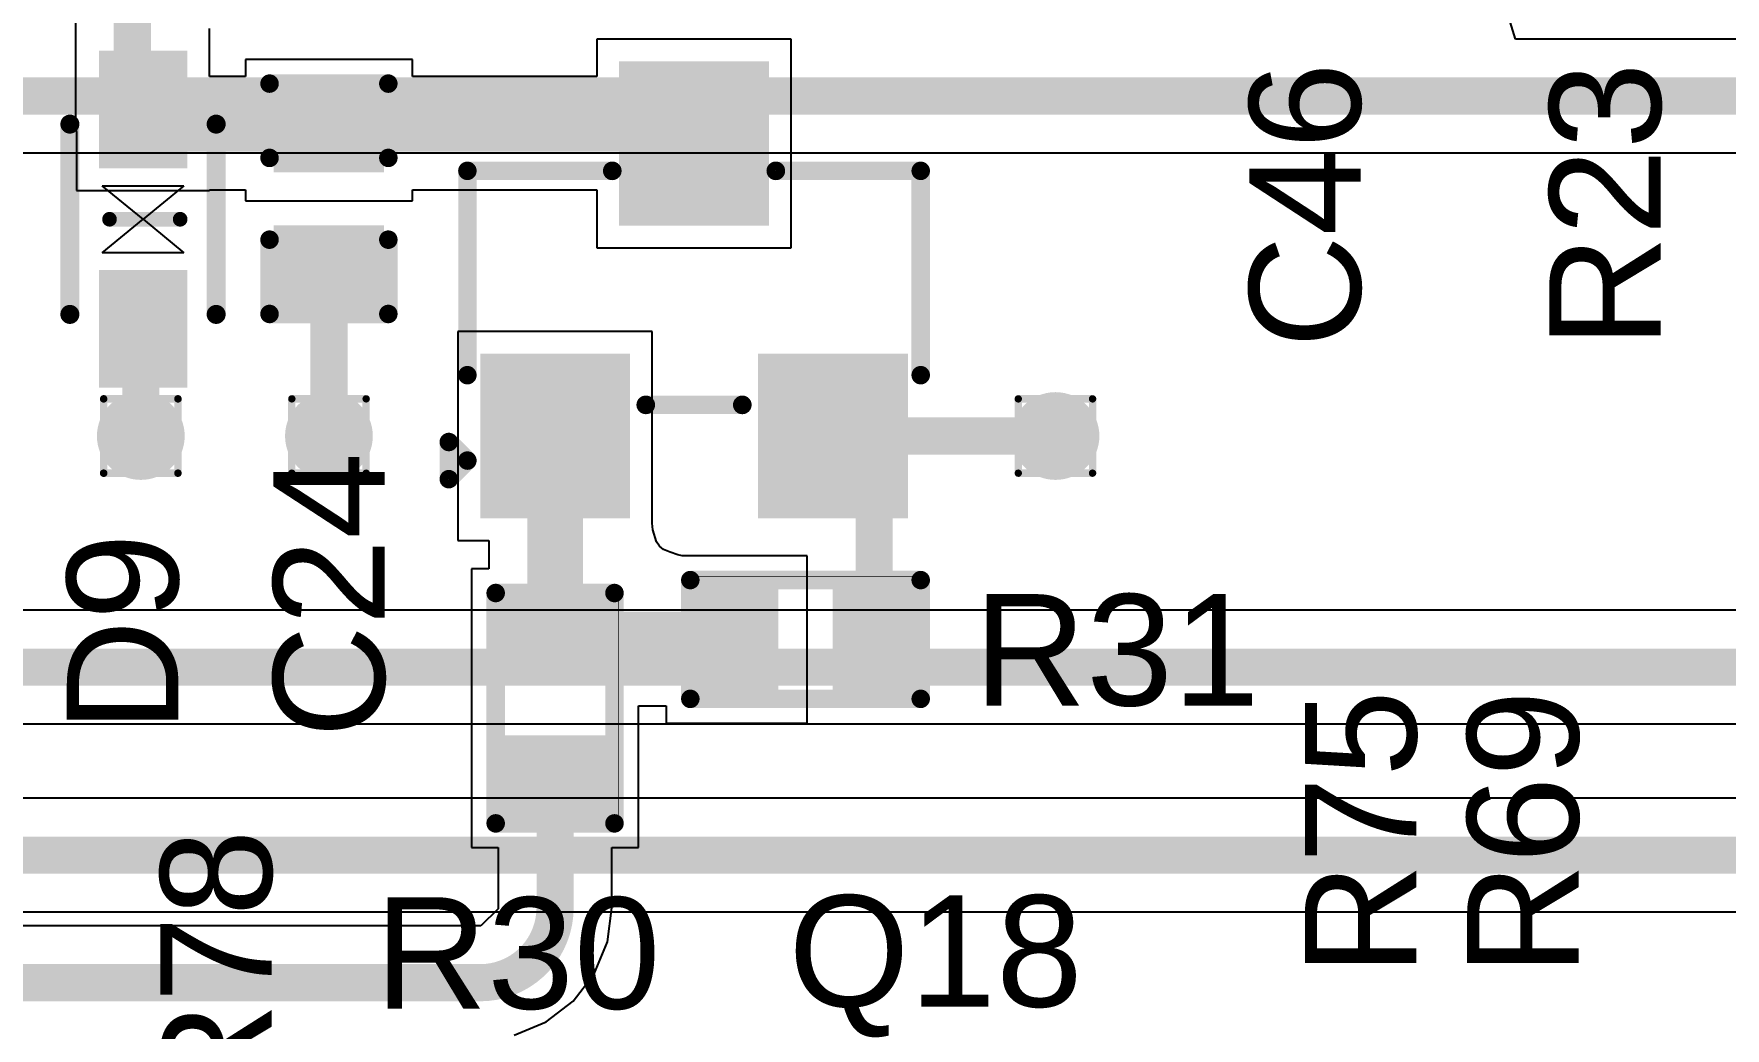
# Model space of a CAD drawing. Header units: inches. Extents: x -40 to 219, y 2 to 133.
# Drawn here: x 61.15 to 72.71, y 38.82 to 45.61 of the extents above; entities that cross this region are included whole.
import ezdxf

# ---------------------------------------------------------------- set-up
doc = ezdxf.new("R2010")
doc.units = ezdxf.units.IN
for name, color, linetype in [('Bottom Layer', 5, 'Continuous'), ('Drill Drawing', 1, 'Continuous'), ('Top Layer', 1, 'Continuous'), ('Top Overlay', 2, 'Continuous'), ('Top Paste', 8, 'Continuous'), ('Top Solder', 216, 'Continuous'), ('Via Holes', 16, 'Continuous')]:
    doc.layers.add(name, color=color, linetype=linetype)
doc.styles.add('Arial', font='', dxfattribs={"height": 0.2})
doc.styles.get('Arial').set_extended_font_data('Arial')

# ---------------------------------------------------------------- blocks, each defined once
blk = doc.blocks.new('R___0402_85')
at = {"layer": 'Top Layer'}
for points in [[(-0.699, -0.318), (-0.699, 0.318), (-0.241, 0.318), (-0.241, -0.318)], [(0.241, -0.318), (0.241, 0.318), (0.699, 0.318), (0.699, -0.318)]]:
    blk.add_hatch(color=1, dxfattribs=at).paths.add_polyline_path(points)
at = {"layer": 'Top Paste'}
for points in [[(-0.699, -0.318), (-0.699, 0.318), (-0.241, 0.318), (-0.241, -0.318)], [(0.241, -0.318), (0.241, 0.318), (0.699, 0.318), (0.699, -0.318)]]:
    blk.add_hatch(color=8, dxfattribs=at).paths.add_polyline_path(points)
at = {"layer": 'Top Solder'}
for points in [[(-0.754, -0.373), (-0.754, 0.373), (-0.186, 0.373), (-0.186, -0.373)], [(0.186, -0.373), (0.186, 0.373), (0.754, 0.373), (0.754, -0.373)]]:
    blk.add_hatch(color=216, dxfattribs=at).paths.add_polyline_path(points)
at = {"layer": 'Top Overlay'}
for points in [[(0.787, 0.406, 0.127, 0.127, 0), (-0.787, 0.406, 0.127, 0.127, 0)], [(-0.787, 0.406, 0.127, 0.127, 0), (-0.787, -0.406, 0.127, 0.127, 0)], [(0.787, 0.406, 0.127, 0.127, 0), (0.787, -0.406, 0.127, 0.127, 0)], [(0.787, -0.406, 0.127, 0.127, 0), (-0.787, -0.406, 0.127, 0.127, 0)], [(0.813, -0.432, 0.00323, 0.00323, 0), (-0.813, -0.432, 0.00323, 0.00323, 0)]]:
    blk.add_lwpolyline(points, format="xyseb", dxfattribs=at)
for points in [[(-0.819, 0.406, 0.0635, 0.0635, 1), (-0.756, 0.406, 0.0635, 0.0635, 1)], [(-0.819, 0.406, 0.0635, 0.0635, 1), (-0.756, 0.406, 0.0635, 0.0635, 1)], [(0.756, 0.406, 0.0635, 0.0635, 1), (0.819, 0.406, 0.0635, 0.0635, 1)], [(0.756, 0.406, 0.0635, 0.0635, 1), (0.819, 0.406, 0.0635, 0.0635, 1)], [(-0.819, -0.406, 0.0635, 0.0635, 1), (-0.756, -0.406, 0.0635, 0.0635, 1)], [(-0.819, -0.406, 0.0635, 0.0635, 1), (-0.756, -0.406, 0.0635, 0.0635, 1)], [(0.756, -0.406, 0.0635, 0.0635, 1), (0.819, -0.406, 0.0635, 0.0635, 1)], [(0.756, -0.406, 0.0635, 0.0635, 1), (0.819, -0.406, 0.0635, 0.0635, 1)], [(-0.814, -0.432, 0.00161, 0.00161, 1), (-0.812, -0.432, 0.00161, 0.00161, 1)], [(0.812, -0.432, 0.00161, 0.00161, 1), (0.814, -0.432, 0.00161, 0.00161, 1)]]:
    blk.add_lwpolyline(points, format="xyseb", close=True, dxfattribs=at)
blk = doc.blocks.new('R___0402_86')
at = {"layer": 'Top Layer'}
for points in [[(-0.699, -0.318), (-0.699, 0.318), (-0.241, 0.318), (-0.241, -0.318)], [(0.241, -0.318), (0.241, 0.318), (0.699, 0.318), (0.699, -0.318)]]:
    blk.add_hatch(color=1, dxfattribs=at).paths.add_polyline_path(points)
at = {"layer": 'Top Paste'}
for points in [[(-0.699, -0.318), (-0.699, 0.318), (-0.241, 0.318), (-0.241, -0.318)], [(0.241, -0.318), (0.241, 0.318), (0.699, 0.318), (0.699, -0.318)]]:
    blk.add_hatch(color=8, dxfattribs=at).paths.add_polyline_path(points)
at = {"layer": 'Top Solder'}
for points in [[(-0.754, -0.373), (-0.754, 0.373), (-0.186, 0.373), (-0.186, -0.373)], [(0.186, -0.373), (0.186, 0.373), (0.754, 0.373), (0.754, -0.373)]]:
    blk.add_hatch(color=216, dxfattribs=at).paths.add_polyline_path(points)
at = {"layer": 'Top Overlay'}
for points in [[(-0.787, 0.406, 0.127, 0.127, 0), (0.787, 0.406, 0.127, 0.127, 0)], [(-0.787, 0.406, 0.127, 0.127, 0), (-0.787, -0.406, 0.127, 0.127, 0)], [(0.787, 0.406, 0.127, 0.127, 0), (0.787, -0.406, 0.127, 0.127, 0)], [(-0.787, -0.406, 0.127, 0.127, 0), (0.787, -0.406, 0.127, 0.127, 0)], [(-0.813, -0.432, 0.00323, 0.00323, 0), (0.813, -0.432, 0.00323, 0.00323, 0)]]:
    blk.add_lwpolyline(points, format="xyseb", dxfattribs=at)
for points in [[(-0.819, 0.406, 0.0635, 0.0635, 1), (-0.756, 0.406, 0.0635, 0.0635, 1)], [(-0.819, 0.406, 0.0635, 0.0635, 1), (-0.756, 0.406, 0.0635, 0.0635, 1)], [(0.756, 0.406, 0.0635, 0.0635, 1), (0.819, 0.406, 0.0635, 0.0635, 1)], [(0.756, 0.406, 0.0635, 0.0635, 1), (0.819, 0.406, 0.0635, 0.0635, 1)], [(-0.819, -0.406, 0.0635, 0.0635, 1), (-0.756, -0.406, 0.0635, 0.0635, 1)], [(-0.819, -0.406, 0.0635, 0.0635, 1), (-0.756, -0.406, 0.0635, 0.0635, 1)], [(0.756, -0.406, 0.0635, 0.0635, 1), (0.819, -0.406, 0.0635, 0.0635, 1)], [(0.756, -0.406, 0.0635, 0.0635, 1), (0.819, -0.406, 0.0635, 0.0635, 1)], [(-0.814, -0.432, 0.00161, 0.00161, 1), (-0.812, -0.432, 0.00161, 0.00161, 1)], [(0.812, -0.432, 0.00161, 0.00161, 1), (0.814, -0.432, 0.00161, 0.00161, 1)]]:
    blk.add_lwpolyline(points, format="xyseb", close=True, dxfattribs=at)
blk = doc.blocks.new('SOT_23_133')
at = {"layer": 'Top Layer'}
for points in [[(-0.41, 1.46), (0.41, 1.46), (0.41, 0.54), (-0.41, 0.54)], [(-1.36, -0.54), (-0.54, -0.54), (-0.54, -1.46), (-1.36, -1.46)], [(0.54, -0.54), (1.36, -0.54), (1.36, -1.46), (0.54, -1.46)]]:
    blk.add_hatch(color=1, dxfattribs=at).paths.add_polyline_path(points)
at = {"layer": 'Top Paste'}
for points in [[(-0.41, 1.46), (0.41, 1.46), (0.41, 0.54), (-0.41, 0.54)], [(-1.36, -0.54), (-0.54, -0.54), (-0.54, -1.46), (-1.36, -1.46)], [(0.54, -0.54), (1.36, -0.54), (1.36, -1.46), (0.54, -1.46)]]:
    blk.add_hatch(color=8, dxfattribs=at).paths.add_polyline_path(points)
at = {"layer": 'Top Solder'}
for points in [[(-0.512, 1.562), (0.512, 1.562), (0.512, 0.438), (-0.512, 0.438)], [(-1.462, -0.438), (-0.438, -0.438), (-0.438, -1.562), (-1.462, -1.562)], [(0.438, -0.438), (1.462, -0.438), (1.462, -1.562), (0.438, -1.562)]]:
    blk.add_hatch(color=216, dxfattribs=at).paths.add_polyline_path(points)
at = {"layer": 'Top Overlay'}
for points in [[(-1.549, 0.813, 0.127, 0.127, 0), (-1.549, -0.584, 0.127, 0.127, 0)], [(-1.549, 0.813, 0.127, 0.127, 0), (-0.559, 0.813, 0.127, 0.127, 0)], [(0.559, 0.813, 0.127, 0.127, 0), (1.549, 0.813, 0.127, 0.127, 0)], [(1.549, -0.584, 0.127, 0.127, 0), (1.549, 0.813, 0.127, 0.127, 0)], [(-0.33, -0.787, 0.127, 0.127, 0), (0.33, -0.787, 0.127, 0.127, 0)], [(-1.676, -1.041, 0.127, 0.127, 0), (-1.549, -1.168, 0.127, 0.127, 0)], [(-1.676, -1.295, 0.127, 0.127, 0), (-1.676, -1.041, 0.127, 0.127, 0)], [(-1.676, -1.295, 0.127, 0.127, 0), (-1.549, -1.168, 0.127, 0.127, 0)]]:
    blk.add_lwpolyline(points, format="xyseb", dxfattribs=at)
for points in [[(-1.581, 0.813, 0.0635, 0.0635, 1), (-1.518, 0.813, 0.0635, 0.0635, 1)], [(-1.581, 0.813, 0.0635, 0.0635, 1), (-1.518, 0.813, 0.0635, 0.0635, 1)], [(-0.591, 0.813, 0.0635, 0.0635, 1), (-0.527, 0.813, 0.0635, 0.0635, 1)], [(0.527, 0.813, 0.0635, 0.0635, 1), (0.591, 0.813, 0.0635, 0.0635, 1)], [(1.518, 0.813, 0.0635, 0.0635, 1), (1.581, 0.813, 0.0635, 0.0635, 1)], [(1.518, 0.813, 0.0635, 0.0635, 1), (1.581, 0.813, 0.0635, 0.0635, 1)], [(-1.581, -0.584, 0.0635, 0.0635, 1), (-1.518, -0.584, 0.0635, 0.0635, 1)], [(1.518, -0.584, 0.0635, 0.0635, 1), (1.581, -0.584, 0.0635, 0.0635, 1)], [(-0.362, -0.787, 0.0635, 0.0635, 1), (-0.298, -0.787, 0.0635, 0.0635, 1)], [(0.298, -0.787, 0.0635, 0.0635, 1), (0.362, -0.787, 0.0635, 0.0635, 1)], [(-1.708, -1.041, 0.0635, 0.0635, 1), (-1.645, -1.041, 0.0635, 0.0635, 1)], [(-1.708, -1.041, 0.0635, 0.0635, 1), (-1.645, -1.041, 0.0635, 0.0635, 1)], [(-1.581, -1.168, 0.0635, 0.0635, 1), (-1.518, -1.168, 0.0635, 0.0635, 1)], [(-1.581, -1.168, 0.0635, 0.0635, 1), (-1.518, -1.168, 0.0635, 0.0635, 1)], [(-1.708, -1.295, 0.0635, 0.0635, 1), (-1.645, -1.295, 0.0635, 0.0635, 1)], [(-1.708, -1.295, 0.0635, 0.0635, 1), (-1.645, -1.295, 0.0635, 0.0635, 1)]]:
    blk.add_lwpolyline(points, format="xyseb", close=True, dxfattribs=at)
blk = doc.blocks.new('SOD_523__B__D____________163')
at = {"layer": 'Top Layer'}
for points in [[(-1.05, 0.2), (-0.45, 0.2), (-0.45, -0.2), (-1.05, -0.2)], [(1.05, -0.2), (0.45, -0.2), (0.45, 0.2), (1.05, 0.2)]]:
    blk.add_hatch(color=1, dxfattribs=at).paths.add_polyline_path(points)
at = {"layer": 'Top Paste'}
for points in [[(-1.05, 0.2), (-0.45, 0.2), (-0.45, -0.2), (-1.05, -0.2)], [(1.05, -0.2), (0.45, -0.2), (0.45, 0.2), (1.05, 0.2)]]:
    blk.add_hatch(color=8, dxfattribs=at).paths.add_polyline_path(points)
at = {"layer": 'Top Solder'}
for points in [[(-1.152, 0.302), (-0.348, 0.302), (-0.348, -0.302), (-1.152, -0.302)], [(1.152, -0.302), (0.348, -0.302), (0.348, 0.302), (1.152, 0.302)]]:
    blk.add_hatch(color=216, dxfattribs=at).paths.add_polyline_path(points)
at = {"layer": 'Top Overlay'}
for p, q in [((-0.229, -0.279), (-0.229, 0.279)), ((-0.229, 0.279), (0, 0)), ((0, 0), (0.229, 0.279)), ((0.229, 0.279), (0.229, -0.279)), ((0, 0), (-0.229, -0.279)), ((0, 0), (0, 0)), ((0.229, -0.279), (0, 0)), ((0, 0), (0, 0))]:
    blk.add_line(p, q, dxfattribs=at)
for points in [[(-0.65, 0.5, 0.13, 0.13, 0), (0.65, 0.5, 0.13, 0.13, 0)], [(0, 0.229, 0.1, 0.1, 0), (0, -0.254, 0.1, 0.1, 0)], [(-0.65, -0.5, 0.13, 0.13, 0), (0.65, -0.5, 0.13, 0.13, 0)]]:
    blk.add_lwpolyline(points, format="xyseb", dxfattribs=at)
for points in [[(-0.683, 0.5, 0.065, 0.065, 1), (-0.618, 0.5, 0.065, 0.065, 1)], [(0.618, 0.5, 0.065, 0.065, 1), (0.683, 0.5, 0.065, 0.065, 1)], [(-0.025, 0.229, 0.05, 0.05, 1), (0.025, 0.229, 0.05, 0.05, 1)], [(-0.025, -0.254, 0.05, 0.05, 1), (0.025, -0.254, 0.05, 0.05, 1)], [(-0.683, -0.5, 0.065, 0.065, 1), (-0.618, -0.5, 0.065, 0.065, 1)], [(0.618, -0.5, 0.065, 0.065, 1), (0.683, -0.5, 0.065, 0.065, 1)]]:
    blk.add_lwpolyline(points, format="xyseb", close=True, dxfattribs=at)
blk = doc.blocks.new('C___0402_188')
at = {"layer": 'Top Layer'}
for points in [[(-0.699, -0.318), (-0.699, 0.318), (-0.241, 0.318), (-0.241, -0.318)], [(0.241, -0.318), (0.241, 0.318), (0.699, 0.318), (0.699, -0.318)]]:
    blk.add_hatch(color=1, dxfattribs=at).paths.add_polyline_path(points)
at = {"layer": 'Top Paste'}
for points in [[(-0.699, -0.318), (-0.699, 0.318), (-0.241, 0.318), (-0.241, -0.318)], [(0.241, -0.318), (0.241, 0.318), (0.699, 0.318), (0.699, -0.318)]]:
    blk.add_hatch(color=8, dxfattribs=at).paths.add_polyline_path(points)
at = {"layer": 'Top Solder'}
for points in [[(-0.759, -0.377), (-0.759, 0.377), (-0.181, 0.377), (-0.181, -0.377)], [(0.181, -0.377), (0.181, 0.377), (0.758, 0.377), (0.758, -0.377)]]:
    blk.add_hatch(color=216, dxfattribs=at).paths.add_polyline_path(points)
at = {"layer": 'Top Overlay'}
for points in [[(-0.787, 0.406, 0.127, 0.127, 0), (-0.787, -0.406, 0.127, 0.127, 0)], [(-0.279, 0.406, 0.127, 0.127, 0), (-0.787, 0.406, 0.127, 0.127, 0)], [(0.279, 0.406, 0.127, 0.127, 0), (0.787, 0.406, 0.127, 0.127, 0)], [(0.787, 0.406, 0.127, 0.127, 0), (0.787, -0.406, 0.127, 0.127, 0)], [(-0.787, -0.406, 0.127, 0.127, 0), (-0.279, -0.406, 0.127, 0.127, 0)], [(0.279, -0.406, 0.127, 0.127, 0), (0.787, -0.406, 0.127, 0.127, 0)]]:
    blk.add_lwpolyline(points, format="xyseb", dxfattribs=at)
for points in [[(-0.819, 0.406, 0.0635, 0.0635, 1), (-0.756, 0.406, 0.0635, 0.0635, 1)], [(-0.819, 0.406, 0.0635, 0.0635, 1), (-0.756, 0.406, 0.0635, 0.0635, 1)], [(-0.311, 0.406, 0.0635, 0.0635, 1), (-0.248, 0.406, 0.0635, 0.0635, 1)], [(0.248, 0.406, 0.0635, 0.0635, 1), (0.311, 0.406, 0.0635, 0.0635, 1)], [(0.756, 0.406, 0.0635, 0.0635, 1), (0.819, 0.406, 0.0635, 0.0635, 1)], [(0.756, 0.406, 0.0635, 0.0635, 1), (0.819, 0.406, 0.0635, 0.0635, 1)], [(-0.819, -0.406, 0.0635, 0.0635, 1), (-0.756, -0.406, 0.0635, 0.0635, 1)], [(-0.819, -0.406, 0.0635, 0.0635, 1), (-0.756, -0.406, 0.0635, 0.0635, 1)], [(-0.311, -0.406, 0.0635, 0.0635, 1), (-0.248, -0.406, 0.0635, 0.0635, 1)], [(0.248, -0.406, 0.0635, 0.0635, 1), (0.311, -0.406, 0.0635, 0.0635, 1)], [(0.756, -0.406, 0.0635, 0.0635, 1), (0.819, -0.406, 0.0635, 0.0635, 1)], [(0.756, -0.406, 0.0635, 0.0635, 1), (0.819, -0.406, 0.0635, 0.0635, 1)]]:
    blk.add_lwpolyline(points, format="xyseb", close=True, dxfattribs=at)

msp = doc.modelspace()

# ---------------------------------------------------------------- hatches: boundary and pattern name
at = {"layer": 'Bottom Layer'}
h = msp.add_hatch(color=5, dxfattribs=at)
edge = h.paths.add_edge_path()
edge.add_arc((61.883, 42.865), 0.3, 0, 360)
h = msp.add_hatch(color=5, dxfattribs=at)
edge = h.paths.add_edge_path()
edge.add_arc((63.169, 42.865), 0.3, 0, 360)
h = msp.add_hatch(color=5, dxfattribs=at)
edge = h.paths.add_edge_path()
edge.add_arc((68.136, 42.865), 0.3, 0, 360)
at = {"layer": 'Top Layer'}
h = msp.add_hatch(color=1, dxfattribs=at)
edge = h.paths.add_edge_path()
edge.add_arc((61.883, 42.865), 0.3, 0, 360)
h = msp.add_hatch(color=1, dxfattribs=at)
edge = h.paths.add_edge_path()
edge.add_arc((63.169, 42.865), 0.3, 0, 360)
h = msp.add_hatch(color=1, dxfattribs=at)
edge = h.paths.add_edge_path()
edge.add_arc((68.136, 42.865), 0.3, 0, 360)
at = {"layer": 'Via Holes'}
h = msp.add_hatch(color=7, dxfattribs=at)
edge = h.paths.add_edge_path()
edge.add_arc((61.883, 42.865), 0.15, 0, 360)
h = msp.add_hatch(color=7, dxfattribs=at)
edge = h.paths.add_edge_path()
edge.add_arc((63.169, 42.865), 0.15, 0, 360)
h = msp.add_hatch(color=7, dxfattribs=at)
edge = h.paths.add_edge_path()
edge.add_arc((68.136, 42.865), 0.15, 0, 360)

# ---------------------------------------------------------------- linework, layer by layer
at = {"layer": 'Bottom Layer'}
for p, q in [((71.28, 45.578), (71.227, 45.756)), ((80.097, 45.578), (71.28, 45.578)), ((57.101, 44.801), (80.097, 44.801)), ((80.124, 41.674), (57.956, 41.674)), ((57.956, 40.897), (80.147, 40.897)), ((80.149, 40.388), (58.446, 40.388)), ((58.446, 39.611), (80.149, 39.611))]:
    msp.add_line(p, q, dxfattribs=at)
for points in [[(57.101, 45.19, 0.254, 0.254, 0), (80.492, 45.19, 0.254, 0.254, 0)], [(57.956, 41.285, 0.254, 0.254, 0), (80.531, 41.285, 0.254, 0.254, 0)], [(58.446, 39.999, 0.254, 0.254, 0), (80.544, 39.999, 0.254, 0.254, 0)]]:
    msp.add_lwpolyline(points, format="xyseb", dxfattribs=at)
at = {"layer": 'Drill Drawing'}
for points in [[(61.629, 43.119, 0.0508, 0.0508, 0), (62.137, 43.119, 0.0508, 0.0508, 0)], [(61.629, 42.611, 0.0508, 0.0508, 0), (61.629, 43.119, 0.0508, 0.0508, 0)], [(62.137, 42.611, 0.0508, 0.0508, 0), (62.137, 43.119, 0.0508, 0.0508, 0)], [(62.915, 43.119, 0.0508, 0.0508, 0), (63.423, 43.119, 0.0508, 0.0508, 0)], [(62.915, 42.611, 0.0508, 0.0508, 0), (62.915, 43.119, 0.0508, 0.0508, 0)], [(63.423, 42.611, 0.0508, 0.0508, 0), (63.423, 43.119, 0.0508, 0.0508, 0)], [(67.882, 43.119, 0.0508, 0.0508, 0), (68.39, 43.119, 0.0508, 0.0508, 0)], [(67.882, 42.611, 0.0508, 0.0508, 0), (67.882, 43.119, 0.0508, 0.0508, 0)], [(68.39, 42.611, 0.0508, 0.0508, 0), (68.39, 43.119, 0.0508, 0.0508, 0)], [(61.629, 42.611, 0.0508, 0.0508, 0), (62.137, 42.611, 0.0508, 0.0508, 0)], [(62.915, 42.611, 0.0508, 0.0508, 0), (63.423, 42.611, 0.0508, 0.0508, 0)], [(67.882, 42.611, 0.0508, 0.0508, 0), (68.39, 42.611, 0.0508, 0.0508, 0)]]:
    msp.add_lwpolyline(points, format="xyseb", dxfattribs=at)
for points in [[(61.616, 43.119, 0.0254, 0.0254, 1), (61.642, 43.119, 0.0254, 0.0254, 1)], [(61.616, 43.119, 0.0254, 0.0254, 1), (61.642, 43.119, 0.0254, 0.0254, 1)], [(62.124, 43.119, 0.0254, 0.0254, 1), (62.15, 43.119, 0.0254, 0.0254, 1)], [(62.124, 43.119, 0.0254, 0.0254, 1), (62.15, 43.119, 0.0254, 0.0254, 1)], [(62.903, 43.119, 0.0254, 0.0254, 1), (62.928, 43.119, 0.0254, 0.0254, 1)], [(62.903, 43.119, 0.0254, 0.0254, 1), (62.928, 43.119, 0.0254, 0.0254, 1)], [(63.411, 43.119, 0.0254, 0.0254, 1), (63.436, 43.119, 0.0254, 0.0254, 1)], [(63.411, 43.119, 0.0254, 0.0254, 1), (63.436, 43.119, 0.0254, 0.0254, 1)], [(67.869, 43.119, 0.0254, 0.0254, 1), (67.894, 43.119, 0.0254, 0.0254, 1)], [(67.869, 43.119, 0.0254, 0.0254, 1), (67.894, 43.119, 0.0254, 0.0254, 1)], [(68.377, 43.119, 0.0254, 0.0254, 1), (68.402, 43.119, 0.0254, 0.0254, 1)], [(68.377, 43.119, 0.0254, 0.0254, 1), (68.402, 43.119, 0.0254, 0.0254, 1)], [(61.616, 42.611, 0.0254, 0.0254, 1), (61.642, 42.611, 0.0254, 0.0254, 1)], [(61.616, 42.611, 0.0254, 0.0254, 1), (61.642, 42.611, 0.0254, 0.0254, 1)], [(62.124, 42.611, 0.0254, 0.0254, 1), (62.15, 42.611, 0.0254, 0.0254, 1)], [(62.124, 42.611, 0.0254, 0.0254, 1), (62.15, 42.611, 0.0254, 0.0254, 1)], [(62.903, 42.611, 0.0254, 0.0254, 1), (62.928, 42.611, 0.0254, 0.0254, 1)], [(62.903, 42.611, 0.0254, 0.0254, 1), (62.928, 42.611, 0.0254, 0.0254, 1)], [(63.411, 42.611, 0.0254, 0.0254, 1), (63.436, 42.611, 0.0254, 0.0254, 1)], [(63.411, 42.611, 0.0254, 0.0254, 1), (63.436, 42.611, 0.0254, 0.0254, 1)], [(67.869, 42.611, 0.0254, 0.0254, 1), (67.894, 42.611, 0.0254, 0.0254, 1)], [(67.869, 42.611, 0.0254, 0.0254, 1), (67.894, 42.611, 0.0254, 0.0254, 1)], [(68.377, 42.611, 0.0254, 0.0254, 1), (68.402, 42.611, 0.0254, 0.0254, 1)], [(68.377, 42.611, 0.0254, 0.0254, 1), (68.402, 42.611, 0.0254, 0.0254, 1)]]:
    msp.add_lwpolyline(points, format="xyseb", close=True, dxfattribs=at)
at = {"layer": 'Top Layer'}
for p, q in [((61.436, 46.393), (61.436, 44.978)), ((62.352, 45.324), (62.352, 45.651)), ((66.329, 45.579), (65.001, 45.579)), ((65.001, 45.579), (65.001, 45.324)), ((66.329, 44.151), (66.329, 45.579)), ((63.741, 45.439), (62.598, 45.439)), ((62.598, 45.439), (62.598, 45.324)), ((63.741, 45.324), (63.741, 45.439)), ((62.598, 45.324), (62.352, 45.324)), ((65.001, 45.324), (63.741, 45.324)), ((61.436, 44.978), (61.444, 44.942)), ((61.444, 44.942), (61.444, 44.543)), ((61.444, 44.543), (62.352, 44.543)), ((62.352, 44.543), (62.352, 44.548)), ((62.352, 44.548), (62.598, 44.548)), ((62.598, 44.548), (62.598, 44.474)), ((63.741, 44.474), (63.741, 44.548)), ((63.741, 44.548), (65.001, 44.548)), ((65.001, 44.548), (65.001, 44.151)), ((62.598, 44.474), (63.741, 44.474)), ((65.001, 44.151), (66.329, 44.151)), ((65.379, 43.579), (64.051, 43.579)), ((64.051, 43.579), (64.051, 42.151)), ((65.379, 42.307), (65.379, 43.579)), ((65.379, 42.27), (65.379, 42.307)), ((65.384, 42.223), (65.379, 42.27)), ((65.408, 42.141), (65.384, 42.223)), ((64.051, 42.151), (64.261, 42.151)), ((64.261, 42.151), (64.261, 41.956)), ((65.428, 42.112), (65.408, 42.141)), ((65.457, 42.089), (65.428, 42.112)), ((65.501, 42.07), (65.457, 42.089)), ((65.554, 42.052), (65.501, 42.07)), ((65.584, 42.045), (65.554, 42.052)), ((66.439, 42.045), (65.584, 42.045)), ((66.439, 40.902), (66.439, 42.045)), ((64.261, 41.956), (64.143, 41.956)), ((64.143, 41.956), (64.143, 40.991)), ((64.143, 40.991), (64.143, 40.051)), ((65.286, 40.051), (65.286, 41.02)), ((65.286, 41.02), (65.474, 41.02)), ((65.474, 41.02), (65.474, 40.902)), ((65.474, 40.902), (66.439, 40.902)), ((64.143, 40.051), (64.326, 40.051)), ((64.326, 40.051), (64.326, 39.639)), ((65.103, 39.639), (65.103, 40.051)), ((65.103, 40.051), (65.286, 40.051)), ((64.327, 39.633), (64.208, 39.515)), ((64.326, 39.639), (64.327, 39.633)), ((65.073, 39.406), (65.103, 39.639)), ((65.103, 39.639), (65.103, 39.639)), ((64.203, 39.516), (60.593, 39.516)), ((64.208, 39.515), (64.203, 39.516)), ((64.983, 39.189), (65.073, 39.406)), ((64.839, 39.002), (64.983, 39.189)), ((64.653, 38.859), (64.839, 39.002)), ((64.436, 38.769), (64.653, 38.859))]:
    msp.add_line(p, q, dxfattribs=at)
for points in [[(61.825, 44.978, 0.254, 0.254, 0), (61.825, 47.487, 0.254, 0.254, 0)], [(61.825, 44.978, 0.254, 0.254, 0), (61.867, 44.936, 0.254, 0.254, 0)], [(61.867, 44.936, 0.254, 0.254, 0), (63.169, 44.936, 0.254, 0.254, 0)], [(63.169, 44.936, 0.254, 0.254, 0), (65.593, 44.936, 0.254, 0.254, 0)], [(65.593, 44.936, 0.254, 0.254, -0.414214), (65.665, 44.865, 0.254, 0.254, 0)], [(63.169, 42.865, 0.254, 0.254, 0), (63.169, 44.017, 0.254, 0.254, 0)], [(61.883, 42.865, 0.254, 0.254, 0), (61.883, 43.597, 0.254, 0.254, 0)], [(64.715, 41.474, 0.381, 0.381, 0), (64.715, 42.865, 0.381, 0.381, 0)], [(66.896, 42.79, 0.254, 0.254, -0.414214), (66.971, 42.865, 0.254, 0.254, 0)], [(66.896, 41.474, 0.254, 0.254, 0), (66.896, 42.79, 0.254, 0.254, 0)], [(66.971, 42.865, 0.254, 0.254, 0), (68.136, 42.865, 0.254, 0.254, 0)], [(64.715, 41.474, 0.381, 0.381, 0), (65.957, 41.474, 0.381, 0.381, 0)], [(64.715, 39.639, 0.254, 0.254, 0), (64.715, 40.534, 0.254, 0.254, 0)], [(64.715, 39.639, 0.254, 0.254, -0.414214), (64.203, 39.127, 0.254, 0.254, 0)], [(40.939, 39.127, 0.254, 0.254, 0), (64.203, 39.127, 0.254, 0.254, 0)]]:
    msp.add_lwpolyline(points, format="xyseb", dxfattribs=at)
for points in [[(61.761, 44.978, 0.127, 0.127, 1), (61.888, 44.978, 0.127, 0.127, 1)], [(61.761, 44.978, 0.127, 0.127, 1), (61.888, 44.978, 0.127, 0.127, 1)], [(61.803, 44.936, 0.127, 0.127, 1), (61.93, 44.936, 0.127, 0.127, 1)], [(61.803, 44.936, 0.127, 0.127, 1), (61.93, 44.936, 0.127, 0.127, 1)], [(63.106, 44.936, 0.127, 0.127, 1), (63.233, 44.936, 0.127, 0.127, 1)], [(63.106, 44.936, 0.127, 0.127, 1), (63.233, 44.936, 0.127, 0.127, 1)], [(65.53, 44.936, 0.127, 0.127, 1), (65.657, 44.936, 0.127, 0.127, 1)], [(65.53, 44.936, 0.127, 0.127, 1), (65.657, 44.936, 0.127, 0.127, 1)], [(65.601, 44.865, 0.127, 0.127, 1), (65.728, 44.865, 0.127, 0.127, 1)], [(63.106, 44.017, 0.127, 0.127, 1), (63.233, 44.017, 0.127, 0.127, 1)], [(61.819, 43.597, 0.127, 0.127, 1), (61.946, 43.597, 0.127, 0.127, 1)], [(64.619, 42.865, 0.191, 0.191, 1), (64.81, 42.865, 0.191, 0.191, 1)], [(61.819, 42.865, 0.127, 0.127, 1), (61.946, 42.865, 0.127, 0.127, 1)], [(63.106, 42.865, 0.127, 0.127, 1), (63.233, 42.865, 0.127, 0.127, 1)], [(66.833, 42.79, 0.127, 0.127, 1), (66.96, 42.79, 0.127, 0.127, 1)], [(66.833, 42.79, 0.127, 0.127, 1), (66.96, 42.79, 0.127, 0.127, 1)], [(66.908, 42.865, 0.127, 0.127, 1), (67.035, 42.865, 0.127, 0.127, 1)], [(66.908, 42.865, 0.127, 0.127, 1), (67.035, 42.865, 0.127, 0.127, 1)], [(68.072, 42.865, 0.127, 0.127, 1), (68.199, 42.865, 0.127, 0.127, 1)], [(64.619, 41.474, 0.191, 0.191, 1), (64.81, 41.474, 0.191, 0.191, 1)], [(64.619, 41.474, 0.191, 0.191, 1), (64.81, 41.474, 0.191, 0.191, 1)], [(65.861, 41.474, 0.191, 0.191, 1), (66.052, 41.474, 0.191, 0.191, 1)], [(66.833, 41.474, 0.127, 0.127, 1), (66.96, 41.474, 0.127, 0.127, 1)], [(64.651, 40.534, 0.127, 0.127, 1), (64.778, 40.534, 0.127, 0.127, 1)], [(64.651, 39.639, 0.127, 0.127, 1), (64.778, 39.639, 0.127, 0.127, 1)], [(64.651, 39.639, 0.127, 0.127, 1), (64.778, 39.639, 0.127, 0.127, 1)], [(64.139, 39.127, 0.127, 0.127, 1), (64.266, 39.127, 0.127, 0.127, 1)], [(64.139, 39.127, 0.127, 0.127, 1), (64.266, 39.127, 0.127, 0.127, 1)]]:
    msp.add_lwpolyline(points, format="xyseb", close=True, dxfattribs=at)

# ---------------------------------------------------------------- block references
for name, p, rotation in [('SOD_523__B__D____________163', (61.898, 44.347), 90), ('C___0402_188', (63.169, 44.487), 90), ('R___0402_85', (66.427, 41.474), 180), ('R___0402_86', (64.715, 41.004), 90)]:
    msp.add_blockref(name, p, dxfattribs=dict(rotation=rotation))
msp.add_blockref('SOT_23_133', (65.665, 43.865))

# ---------------------------------------------------------------- texts
at = {"layer": 'Top Overlay', "style": 'Arial'}
for s, p in [('C46', (70.222, 43.467)), ('R23', (72.274, 43.467)), ('C24', (63.55, 40.801)), ('D9', (62.139, 40.839)), ('R75', (70.603, 39.175)), ('R69', (71.712, 39.175)), ('R78', (62.778, 38.222))]:
    msp.add_text(s, height=0.762, rotation=90, dxfattribs=at).set_placement(p)
for s, p in [('R31', (67.578, 41.022)), ('R30', (63.483, 38.949)), ('Q18', (66.31, 38.963))]:
    msp.add_text(s, height=0.762, dxfattribs=at).set_placement(p)

doc.saveas('drawing.dxf')
